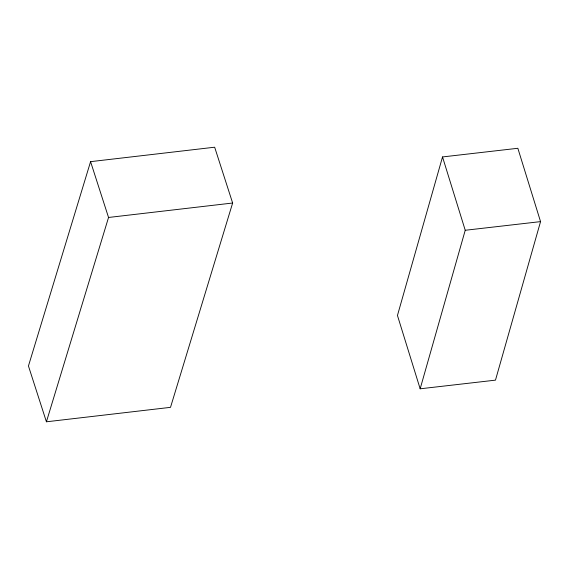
<?xml version="1.0" encoding="UTF-8"?>
<svg xmlns="http://www.w3.org/2000/svg" width="569" height="569" viewBox="0 0 569 569"><rect width="100%" height="100%" fill="white"/><g stroke="black" fill="none" stroke-linecap="round" stroke-linejoin="round"><path stroke-width="0.85" d="M442.526 156.937L397.454 315.461L420.157 388.798L495.478 380.149L540.55 221.618L517.847 148.281L442.526 156.937L465.229 230.274L420.157 388.798M90.578 161.653L28.45 365.981L46.416 421.793L170.508 407.347L232.636 203.019L214.662 147.207L90.578 161.653L108.544 217.465L46.416 421.793M108.544 217.465L232.636 203.019M465.229 230.274L540.55 221.618"/></g></svg>
